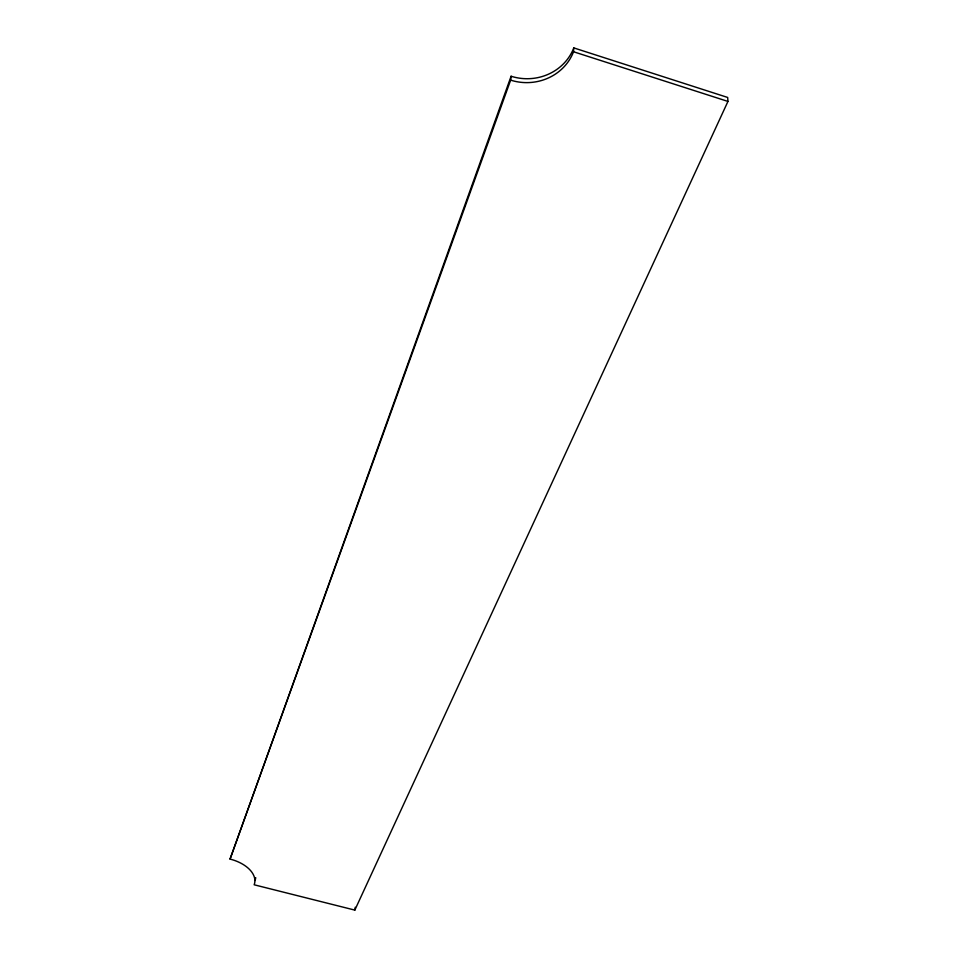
<?xml version="1.0" encoding="UTF-8"?>
<svg xmlns="http://www.w3.org/2000/svg" width="958" height="958" viewBox="0 0 958 958"><rect width="100%" height="100%" fill="white"/><g stroke="black" fill="none" stroke-linecap="round" stroke-linejoin="round"><path stroke-width="1.44" d="M230.052 859.087L510.638 80.137A50.008 46.966 2.2 0 0 573.531 51.756L573.782 47.9L727.673 97.453L727.948 101.428L354.831 910.1L254.157 884.785A31.71 18.753 11 0 0 230.052 859.087L511.105 76.245A49.84 46.882 2.1 0 0 573.782 47.9M510.638 80.137L511.105 76.245M354.831 910.1L355.262 907.238M573.531 51.756L727.948 101.428M255.702 877.66A31.638 18.765 11 0 1 255.02 880.522"/></g></svg>
